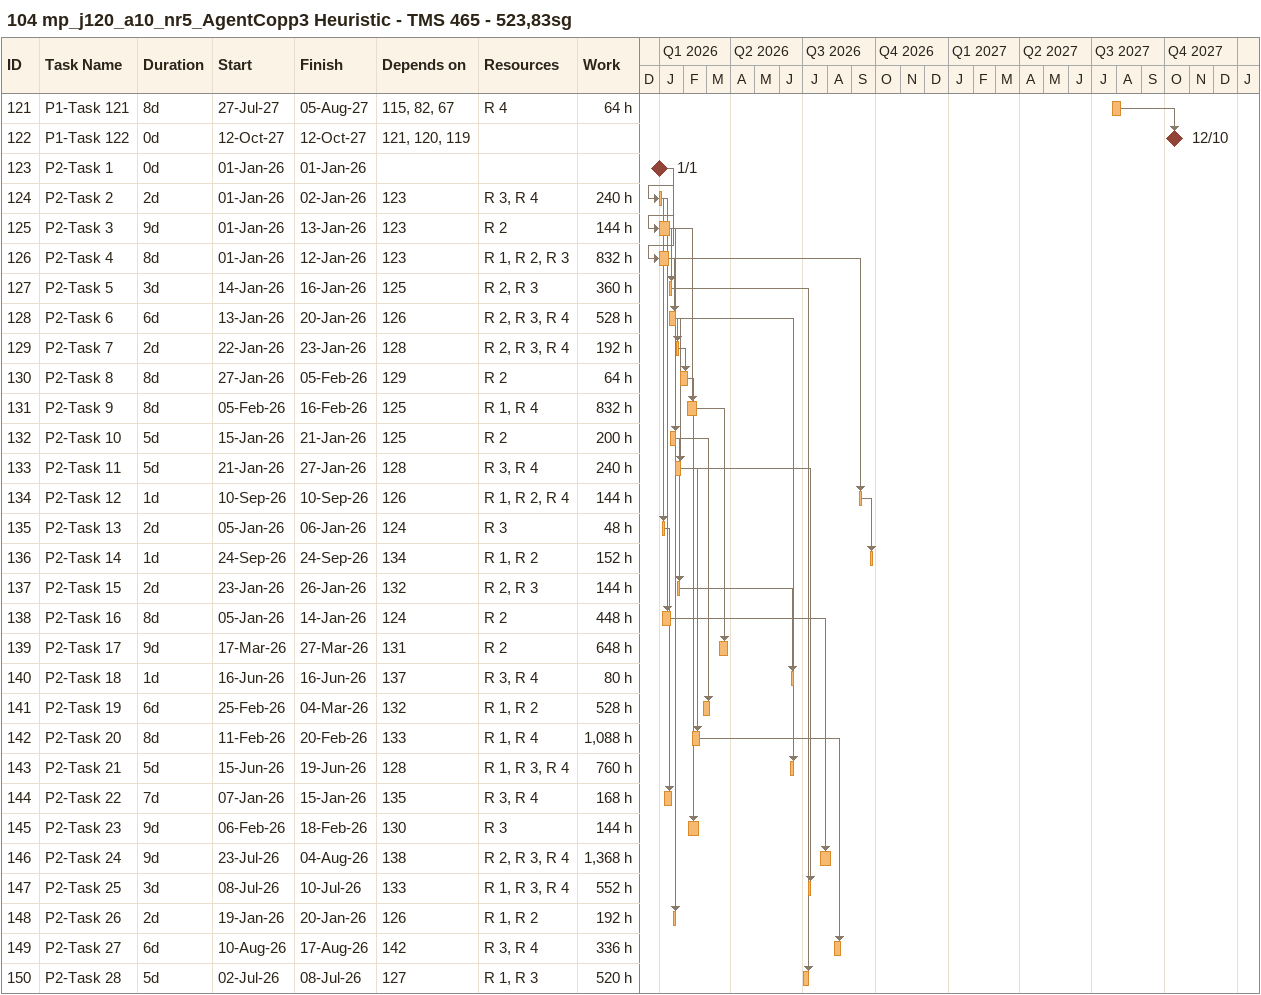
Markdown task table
104 mp_j120_a10_nr5_AgentCopp3 Heuristic - TMS 465 - 523,83sg

| ID | Task | Duration | Start | Finish | Predecessors | Resources | Work (h) |
|---|---|---|---|---|---|---|---|
| 121 | P1-Task 121 | 8d | 2027-07-27 | 2027-08-05 | 115, 82, 67 | R 4 | 64 |
| 122 | P1-Task 122 | 0d | 2027-10-12 | 2027-10-12 | 121, 120, 119 |  |  |
| 123 | P2-Task 1 | 0d | 2026-01-01 | 2026-01-01 |  |  |  |
| 124 | P2-Task 2 | 2d | 2026-01-01 | 2026-01-02 | 123 | R 3, R 4 | 240 |
| 125 | P2-Task 3 | 9d | 2026-01-01 | 2026-01-13 | 123 | R 2 | 144 |
| 126 | P2-Task 4 | 8d | 2026-01-01 | 2026-01-12 | 123 | R 1, R 2, R 3 | 832 |
| 127 | P2-Task 5 | 3d | 2026-01-14 | 2026-01-16 | 125 | R 2, R 3 | 360 |
| 128 | P2-Task 6 | 6d | 2026-01-13 | 2026-01-20 | 126 | R 2, R 3, R 4 | 528 |
| 129 | P2-Task 7 | 2d | 2026-01-22 | 2026-01-23 | 128 | R 2, R 3, R 4 | 192 |
| 130 | P2-Task 8 | 8d | 2026-01-27 | 2026-02-05 | 129 | R 2 | 64 |
| 131 | P2-Task 9 | 8d | 2026-02-05 | 2026-02-16 | 125 | R 1, R 4 | 832 |
| 132 | P2-Task 10 | 5d | 2026-01-15 | 2026-01-21 | 125 | R 2 | 200 |
| 133 | P2-Task 11 | 5d | 2026-01-21 | 2026-01-27 | 128 | R 3, R 4 | 240 |
| 134 | P2-Task 12 | 1d | 2026-09-10 | 2026-09-10 | 126 | R 1, R 2, R 4 | 144 |
| 135 | P2-Task 13 | 2d | 2026-01-05 | 2026-01-06 | 124 | R 3 | 48 |
| 136 | P2-Task 14 | 1d | 2026-09-24 | 2026-09-24 | 134 | R 1, R 2 | 152 |
| 137 | P2-Task 15 | 2d | 2026-01-23 | 2026-01-26 | 132 | R 2, R 3 | 144 |
| 138 | P2-Task 16 | 8d | 2026-01-05 | 2026-01-14 | 124 | R 2 | 448 |
| 139 | P2-Task 17 | 9d | 2026-03-17 | 2026-03-27 | 131 | R 2 | 648 |
| 140 | P2-Task 18 | 1d | 2026-06-16 | 2026-06-16 | 137 | R 3, R 4 | 80 |
| 141 | P2-Task 19 | 6d | 2026-02-25 | 2026-03-04 | 132 | R 1, R 2 | 528 |
| 142 | P2-Task 20 | 8d | 2026-02-11 | 2026-02-20 | 133 | R 1, R 4 | 1088 |
| 143 | P2-Task 21 | 5d | 2026-06-15 | 2026-06-19 | 128 | R 1, R 3, R 4 | 760 |
| 144 | P2-Task 22 | 7d | 2026-01-07 | 2026-01-15 | 135 | R 3, R 4 | 168 |
| 145 | P2-Task 23 | 9d | 2026-02-06 | 2026-02-18 | 130 | R 3 | 144 |
| 146 | P2-Task 24 | 9d | 2026-07-23 | 2026-08-04 | 138 | R 2, R 3, R 4 | 1368 |
| 147 | P2-Task 25 | 3d | 2026-07-08 | 2026-07-10 | 133 | R 1, R 3, R 4 | 552 |
| 148 | P2-Task 26 | 2d | 2026-01-19 | 2026-01-20 | 126 | R 1, R 2 | 192 |
| 149 | P2-Task 27 | 6d | 2026-08-10 | 2026-08-17 | 142 | R 3, R 4 | 336 |
| 150 | P2-Task 28 | 5d | 2026-07-02 | 2026-07-08 | 127 | R 1, R 3 | 520 |
